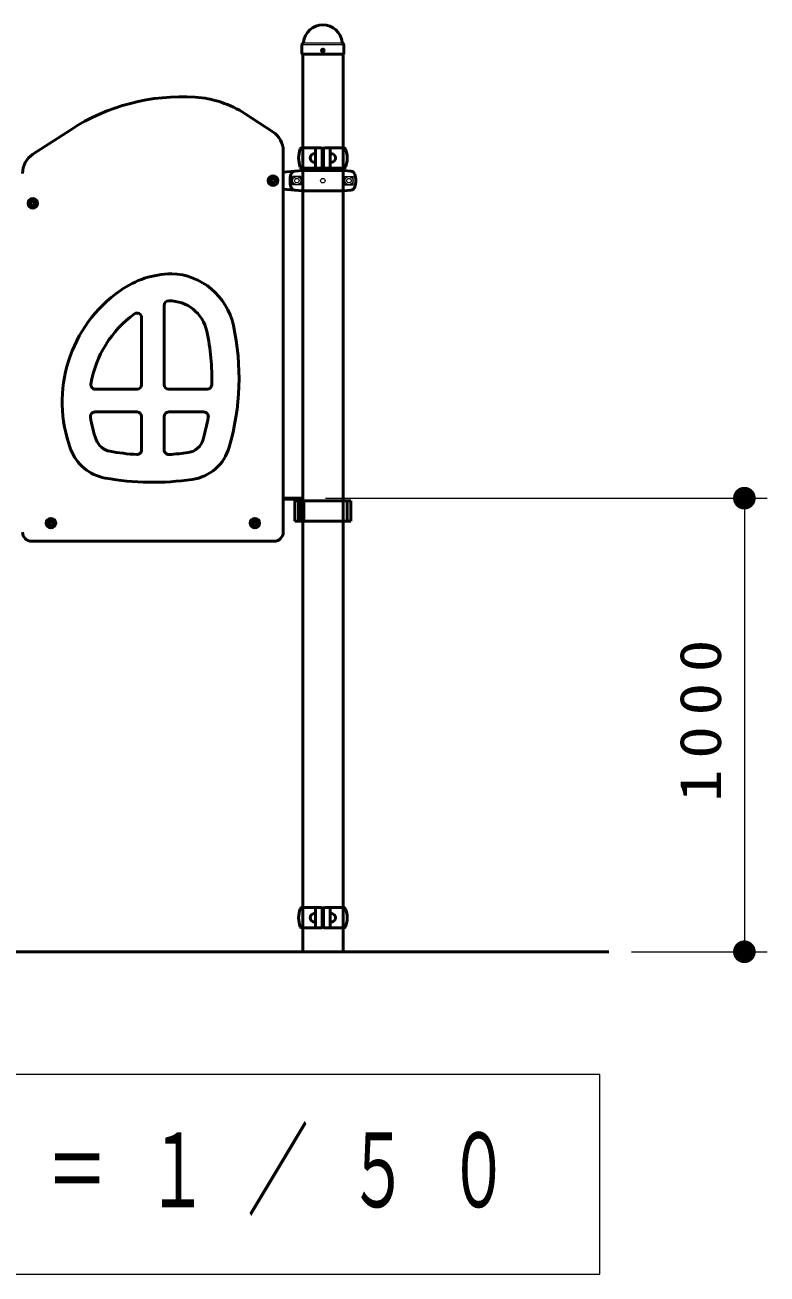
# Model space of a CAD drawing. Units: millimetres on the paper, scale 1:50. Extents: x -365 to 0, y -594 to 257.
# Drawn here: x -83 to -50.2, y -148 to -92.9 of the extents above; entities that cross this region are included whole.
import ezdxf

# ---------------------------------------------------------------- set-up
doc = ezdxf.new("R2010")
doc.units = ezdxf.units.MM
doc.linetypes.add('USER1', pattern=[4.5, 2.5, -2])
doc.layers.add('LY_1', color=140, linetype='Continuous', lineweight=50)
doc.styles.add('ＭＳ ゴシック', font='')
doc.styles.get('ＭＳ ゴシック').set_extended_font_data('MS Gothic')

# ---------------------------------------------------------------- blocks, each defined once
blk = doc.blocks.new('filled_dot')
at = {"color": 0, "linetype": 'Continuous', "lineweight": -2, "const_width": 1.25}
blk.add_lwpolyline([(-0.625, 0, 1), (0.625, 0, 1)], format="xyb", close=True, dxfattribs=at)

msp = doc.modelspace()

# ---------------------------------------------------------------- linework, layer by layer
at = {"layer": 'LY_1'}
for p, q in [((-70.773, -94.183), (-70.765, -93.786)), ((-70.74, -93.728), (-70.718, -93.706)), ((-68.948, -93.728), (-68.97, -93.706)), ((-68.915, -94.183), (-68.923, -93.786)), ((-70.763, -94.193), (-70.773, -94.183)), ((-70.763, -94.193), (-68.924, -94.193)), ((-70.735, -133.773), (-70.735, -94.193)), ((-68.953, -133.773), (-68.953, -94.193)), ((-68.915, -94.183), (-68.924, -94.193)), ((-73.274, -96.824), (-72.049, -97.619)), ((-82.638, -98.612), (-80.965, -97.525)), ((-71.594, -115.273), (-71.594, -98.449)), ((-70.766, -98.323), (-69.914, -98.323)), ((-70.169, -98.773), (-70.169, -98.343)), ((-69.874, -98.363), (-69.874, -99.183)), ((-69.814, -98.363), (-69.814, -99.183)), ((-68.922, -98.323), (-69.774, -98.323)), ((-69.519, -98.773), (-69.519, -98.343)), ((-70.169, -98.587), (-70.209, -98.586)), ((-70.169, -98.959), (-70.209, -98.96)), ((-70.169, -98.773), (-70.169, -99.203)), ((-69.519, -98.587), (-69.479, -98.586)), ((-69.519, -98.773), (-69.519, -99.203)), ((-69.519, -98.959), (-69.479, -98.96)), ((-72.124, -99.727), (-72.044, -99.681)), ((-72.044, -99.681), (-71.964, -99.727)), ((-70.764, -99.323), (-71.594, -99.396)), ((-70.764, -99.223), (-69.914, -99.223)), ((-68.924, -99.323), (-70.764, -99.323)), ((-68.922, -99.223), (-69.774, -99.223)), ((-68.924, -99.323), (-68.608, -99.351)), ((-72.124, -99.727), (-72.124, -99.819)), ((-72.124, -99.819), (-72.044, -99.865)), ((-72.044, -99.865), (-71.964, -99.819)), ((-71.964, -99.727), (-71.964, -99.819)), ((-70.764, -100.223), (-71.594, -100.15)), ((-68.924, -100.223), (-70.764, -100.223)), ((-68.924, -100.223), (-68.608, -100.195)), ((-82.724, -100.727), (-82.644, -100.681)), ((-82.724, -100.727), (-82.724, -100.819)), ((-82.644, -100.681), (-82.564, -100.727)), ((-82.564, -100.727), (-82.564, -100.819)), ((-82.724, -100.819), (-82.644, -100.865)), ((-82.644, -100.865), (-82.564, -100.819)), ((-76.844, -105.273), (-76.844, -108.773)), ((-77.844, -105.81), (-77.844, -108.773)), ((-78.044, -108.973), (-79.88, -108.973)), ((-74.948, -108.973), (-76.644, -108.973)), ((-78.044, -109.973), (-79.899, -109.973)), ((-75.096, -109.973), (-76.644, -109.973)), ((-77.844, -110.173), (-77.844, -111.65)), ((-76.844, -110.173), (-76.844, -111.65)), ((-70.735, -113.773), (-71.594, -113.773)), ((-70.735, -113.819), (-71.594, -113.819)), ((-71.08, -113.893), (-71.08, -114.793)), ((-71.08, -113.893), (-68.608, -113.893)), ((-70.925, -113.893), (-70.925, -114.793)), ((-70.866, -113.893), (-70.866, -114.793)), ((-70.678, -113.893), (-70.678, -114.793)), ((-68.774, -113.893), (-68.774, -114.793)), ((-68.608, -113.893), (-68.608, -114.793)), ((-81.924, -114.827), (-81.844, -114.781)), ((-81.924, -114.827), (-81.924, -114.919)), ((-81.924, -114.919), (-81.844, -114.965)), ((-81.844, -114.781), (-81.764, -114.827)), ((-81.844, -114.965), (-81.764, -114.919)), ((-81.764, -114.827), (-81.764, -114.919)), ((-72.924, -114.827), (-72.844, -114.781)), ((-72.924, -114.827), (-72.924, -114.919)), ((-72.924, -114.919), (-72.844, -114.965)), ((-72.844, -114.781), (-72.764, -114.827)), ((-72.844, -114.965), (-72.764, -114.919)), ((-72.764, -114.827), (-72.764, -114.919)), ((-71.08, -114.793), (-68.608, -114.793)), ((-82.694, -115.673), (-71.994, -115.673)), ((-70.766, -131.823), (-69.914, -131.823)), ((-70.169, -132.087), (-70.209, -132.086)), ((-70.169, -132.273), (-70.169, -131.843)), ((-69.874, -131.863), (-69.874, -132.683)), ((-69.814, -131.863), (-69.814, -132.683)), ((-68.922, -131.823), (-69.774, -131.823)), ((-69.519, -132.273), (-69.519, -131.843)), ((-69.519, -132.087), (-69.479, -132.086)), ((-70.764, -132.723), (-69.914, -132.723)), ((-70.169, -132.459), (-70.209, -132.46)), ((-70.169, -132.273), (-70.169, -132.703)), ((-68.922, -132.723), (-69.774, -132.723)), ((-69.519, -132.273), (-69.519, -132.703)), ((-69.519, -132.459), (-69.479, -132.46))]:
    msp.add_line(p, q, dxfattribs=at)
at = {"layer": 'LY_1', "color": 7, "lineweight": 13}
for p, q in [((-70.737, -93.763), (-68.95, -93.763)), ((-70.701, -93.693), (-68.99, -93.693)), ((-71.179, -99.958), (-71.179, -99.588)), ((-70.809, -99.588), (-71.179, -99.588)), ((-68.879, -99.588), (-68.509, -99.588)), ((-68.509, -99.958), (-68.509, -99.588)), ((-70.809, -99.958), (-71.179, -99.958)), ((-68.879, -99.958), (-68.509, -99.958)), ((-69.735, -113.773), (-50.245, -113.773)), ((-51.245, -113.773), (-51.245, -133.773)), ((-56.229, -133.773), (-50.245, -133.773)), ((-57.626, -139.182), (-114.426, -139.182)), ((-57.626, -147.982), (-57.626, -139.182)), ((-114.426, -147.982), (-57.626, -147.982))]:
    msp.add_line(p, q, dxfattribs=at)
at = {"layer": 'LY_1', "color": 7}
msp.add_line((-121.776, -133.773), (-57.229, -133.773), dxfattribs=at)
at = {"layer": 'LY_1'}
for centre, radius in [((-69.844, -94.033), 0.06), ((-72.044, -99.773), 0.21), ((-82.644, -100.773), 0.21), ((-81.844, -114.873), 0.21), ((-72.844, -114.873), 0.21)]:
    msp.add_circle(centre, radius, dxfattribs=at)
at = {"layer": 'LY_1', "color": 7, "lineweight": 13}
for centre, radius in [((-72.044, -99.773), 0.24), ((-72.044, -99.773), 0.11), ((-70.994, -99.773), 0.185), ((-70.994, -99.773), 0.1), ((-69.844, -99.773), 0.1), ((-68.694, -99.773), 0.185), ((-68.694, -99.773), 0.1), ((-82.644, -100.773), 0.24), ((-82.644, -100.773), 0.11), ((-81.844, -114.873), 0.24), ((-81.844, -114.873), 0.11), ((-72.844, -114.873), 0.24), ((-72.844, -114.873), 0.11)]:
    msp.add_circle(centre, radius, dxfattribs=at)
at = {"layer": 'LY_1', "color": 7, "linetype": 'USER1', "lineweight": 13}
for centre in [(-72.044, -99.773), (-82.644, -100.773), (-81.844, -114.873), (-72.844, -114.873)]:
    msp.add_circle(centre, 0.125, dxfattribs=at)
at = {"layer": 'LY_1'}
for centre, radius, start, end in [((-69.844, -93.773), 0.864, 90, 173.3676), ((-69.844, -93.773), 0.864, 6.6324, 90), ((-70.681, -93.788), 0.084, 135, 178.996), ((-70.758, -93.667), 0.056, 315, 353.3676), ((-68.93, -93.667), 0.056, 186.6324, 225), ((-69.007, -93.788), 0.084, 1.0039, 45), ((-76.063, -105.073), 9, 86.2984, 123), ((-75.779, -100.682), 4.6, 57, 86.2984), ((-72.594, -98.458), 1, 0, 57), ((-69.792, -98.773), 1.122, 159.1971, 200.8029), ((-70.766, -98.403), 0.08, 90, 159.1971), ((-70.149, -98.343), 0.02, 90, 180), ((-69.914, -98.363), 0.04, 0, 90), ((-69.774, -98.363), 0.04, 90, 180), ((-69.539, -98.343), 0.02, 0, 90), ((-68.922, -98.403), 0.08, 20.8029, 90), ((-69.896, -98.773), 1.122, 339.1971, 20.8029), ((-82.094, -99.451), 1, 123, 180), ((-70.215, -98.773), 0.187, 88, 272), ((-69.472, -98.773), 0.187, 268, 92), ((-70.294, -99.773), 1, 163.8038, 196.1962), ((-71.062, -99.55), 0.2, 95, 163.8038), ((-70.766, -99.143), 0.08, 200.8029, 270), ((-70.149, -99.203), 0.02, 180, 270), ((-69.914, -99.183), 0.04, 270, 0), ((-69.774, -99.183), 0.04, 180, 270), ((-69.539, -99.203), 0.02, 270, 0), ((-68.922, -99.143), 0.08, 270, 339.1971), ((-68.626, -99.55), 0.2, 16.1962, 85), ((-69.394, -99.773), 1, 343.8037, 16.1962), ((-71.062, -99.996), 0.2, 196.1962, 265), ((-68.626, -99.996), 0.2, 275, 343.8037), ((-76.421, -107.99), 4.117, 91.5139, 124.8944), ((-76.53, -104.074), 0.2, 88.0723, 91.5991), ((-76.53, -104.074), 0.2, 88.0723, 91.5991), ((-76.621, -106.769), 2.896, 12.1397, 88.1948), ((-75.344, -109.534), 6, 124.8944, 200.2367), ((-76.644, -105.273), 0.2, 90.8841, 180), ((-76.621, -106.769), 1.696, 12.1397, 90.8841), ((-75.344, -109.534), 4.8, 125.9413, 170.4707), ((-78.044, -105.81), 0.2, 0, 125.9413), ((-84.544, -108.473), 11, 343.9075, 12.1397), ((-84.544, -108.473), 9.8, 358.2092, 12.1397), ((-79.88, -108.773), 0.2, 170.4707, 270), ((-78.044, -108.773), 0.2, 270, 0), ((-76.644, -108.773), 0.2, 180, 270), ((-74.948, -108.773), 0.2, 270, 358.2092), ((-79.899, -110.173), 0.2, 90, 187.9782), ((-78.044, -110.173), 0.2, 0, 90), ((-76.644, -110.173), 0.2, 90, 180), ((-75.096, -110.173), 0.2, 349.8001, 90), ((-75.344, -109.534), 4.8, 187.9782, 200.2367), ((-84.544, -108.473), 9.8, 343.9075, 349.8001), ((-79.097, -110.918), 0.8, 200.2367, 259.9034), ((-75.896, -110.968), 0.8, 278.3219, 343.9075), ((-79.097, -110.918), 2, 200.2367, 259.9034), ((-77.344, -101.073), 10.8, 259.9034, 266.2136), ((-78.044, -111.65), 0.2, 266.2136, 0), ((-76.644, -111.65), 0.2, 180, 273.7864), ((-77.344, -101.073), 10.8, 273.7864, 278.3219), ((-75.896, -110.968), 2, 278.3219, 343.9075), ((-77.344, -101.073), 12, 259.9034, 278.3219), ((-82.694, -115.273), 0.4, 180, 270), ((-71.994, -115.273), 0.4, 270, 0), ((-69.792, -132.273), 1.122, 159.1971, 200.8029), ((-70.766, -131.903), 0.08, 90, 159.1971), ((-70.215, -132.273), 0.187, 88, 272), ((-70.149, -131.843), 0.02, 90, 180), ((-69.914, -131.863), 0.04, 0, 90), ((-69.774, -131.863), 0.04, 90, 180), ((-69.539, -131.843), 0.02, 0, 90), ((-69.472, -132.273), 0.187, 268, 92), ((-68.922, -131.903), 0.08, 20.8029, 90), ((-69.896, -132.273), 1.122, 339.1971, 20.8029), ((-70.766, -132.643), 0.08, 200.8029, 270), ((-70.149, -132.703), 0.02, 180, 270), ((-69.914, -132.683), 0.04, 270, 0), ((-69.774, -132.683), 0.04, 180, 270), ((-69.539, -132.703), 0.02, 270, 0), ((-68.922, -132.643), 0.08, 270, 339.1971)]:
    msp.add_arc(centre, radius, start, end, dxfattribs=at)
at = {"layer": 'LY_1', "color": 7, "lineweight": 13}
for centre, start, end in [((-73.369, -99.773), 355.8705, 4.1295), ((-66.318, -99.773), 175.8705, 184.1295)]:
    msp.add_arc(centre, 2.567, start, end, dxfattribs=at)

# ---------------------------------------------------------------- block references
at = {"layer": 'LY_1', "color": 7, "lineweight": 13, "xscale": 0.4, "yscale": 0.4}
for p, rotation in [((-51.245, -113.773), 270), ((-51.245, -133.773), 90)]:
    msp.add_blockref('filled_dot', p, dxfattribs=dict(at, rotation=rotation))

# ---------------------------------------------------------------- texts
at = {"layer": 'LY_1', "color": 7, "insert": (-52.245, -123.352), "char_height": 1.833, "attachment_point": 8, "rotation": 90, "style": 'ＭＳ ゴシック'}
msp.add_mtext('\\T1.33;\\W1.15;1000', dxfattribs=at)
at = {"layer": 'LY_1', "color": 7, "insert": (-113.026, -143.582), "char_height": 3.299, "attachment_point": 4, "style": 'ＭＳ ゴシック'}
msp.add_mtext('\\T1.64;\\W0.6;Ｄ視立面図\u3000Ｓ＝１／５０', dxfattribs=at)

doc.saveas('drawing.dxf')
